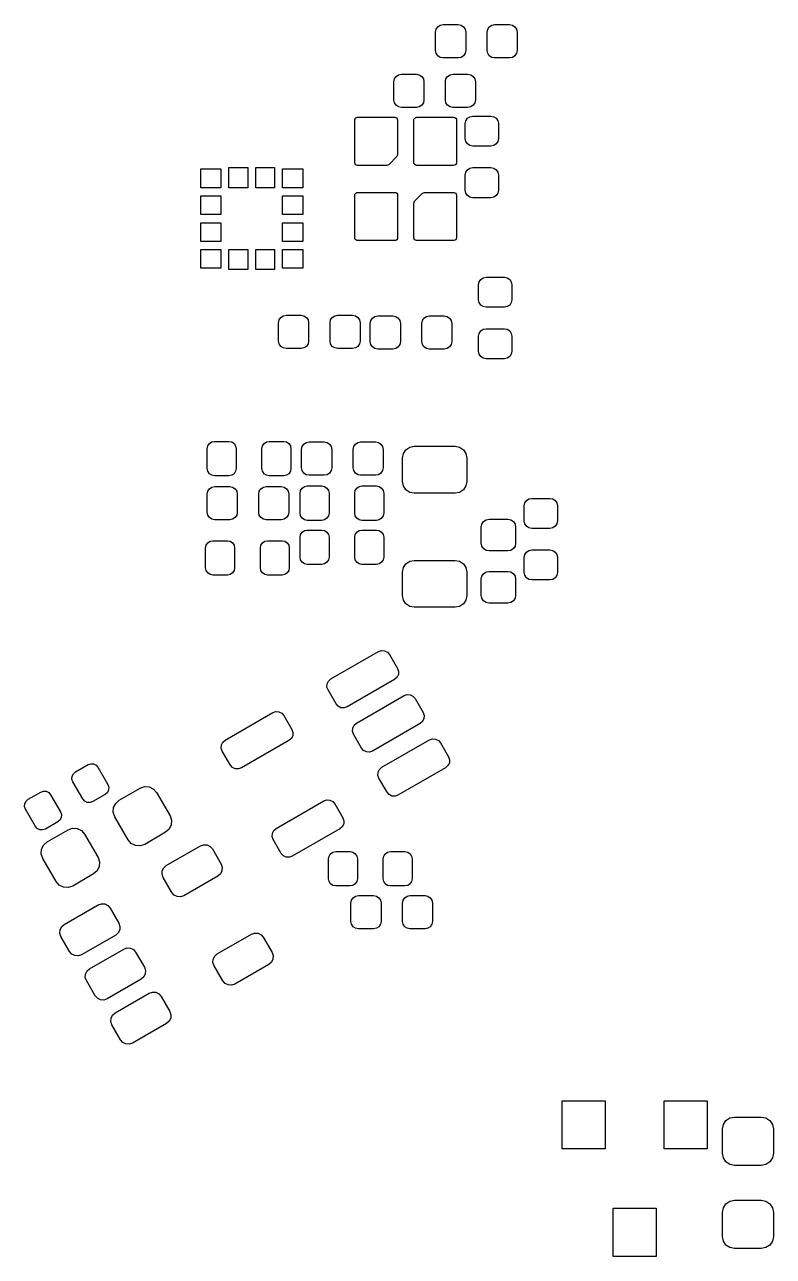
# Model space of a CAD drawing. Extents: x 135.7 to 180.6, y -108.1 to -71.5.
# Drawn here: x 135.7 to 149.66, y -108.08 to -85.14 of the extents above; entities that cross this region are included whole.
import ezdxf

# ---------------------------------------------------------------- set-up
doc = ezdxf.new("R2010")
doc.units = 0
doc.layers.add('BLACK', color=7, linetype='CONTINUOUS')

msp = doc.modelspace()

# ---------------------------------------------------------------- linework, layer by layer
at = {"layer": 'BLACK', "linetype": 'CONTINUOUS'}
for p, q in [((143.358, -85.276), (143.368657, -85.222424)), ((143.358, -85.616), (143.358, -85.276)), ((143.368657, -85.222424), (143.399005, -85.177005)), ((143.399005, -85.177005), (143.444424, -85.146657)), ((143.444424, -85.146657), (143.498, -85.136)), ((143.498, -85.136), (143.778, -85.136)), ((143.778, -85.136), (143.831576, -85.146657)), ((143.831576, -85.146657), (143.876995, -85.177005)), ((143.876995, -85.177005), (143.907343, -85.222424)), ((143.907343, -85.222424), (143.918, -85.276)), ((143.918, -85.276), (143.918, -85.616)), ((144.318, -85.276), (144.328657, -85.222424)), ((144.318, -85.616), (144.318, -85.276)), ((144.328657, -85.222424), (144.359005, -85.177005)), ((144.359005, -85.177005), (144.404424, -85.146657)), ((144.404424, -85.146657), (144.458, -85.136)), ((144.458, -85.136), (144.738, -85.136)), ((144.738, -85.136), (144.791576, -85.146657)), ((144.791576, -85.146657), (144.836995, -85.177005)), ((144.836995, -85.177005), (144.867343, -85.222424)), ((144.867343, -85.222424), (144.878, -85.276)), ((144.878, -85.276), (144.878, -85.616)), ((143.368657, -85.669576), (143.358, -85.616)), ((143.399005, -85.714995), (143.368657, -85.669576)), ((143.444424, -85.745343), (143.399005, -85.714995)), ((143.498, -85.756), (143.444424, -85.745343)), ((143.778, -85.756), (143.498, -85.756)), ((143.831576, -85.745343), (143.778, -85.756)), ((143.876995, -85.714995), (143.831576, -85.745343)), ((143.907343, -85.669576), (143.876995, -85.714995)), ((143.918, -85.616), (143.907343, -85.669576)), ((144.328657, -85.669576), (144.318, -85.616)), ((144.359005, -85.714995), (144.328657, -85.669576)), ((144.404424, -85.745343), (144.359005, -85.714995)), ((144.458, -85.756), (144.404424, -85.745343)), ((144.738, -85.756), (144.458, -85.756)), ((144.791576, -85.745343), (144.738, -85.756)), ((144.836995, -85.714995), (144.791576, -85.745343)), ((144.867343, -85.669576), (144.836995, -85.714995)), ((144.878, -85.616), (144.867343, -85.669576)), ((142.58, -86.2), (142.590657, -86.146424)), ((142.58, -86.54), (142.58, -86.2)), ((142.590657, -86.146424), (142.621005, -86.101005)), ((142.621005, -86.101005), (142.666424, -86.070657)), ((142.666424, -86.070657), (142.72, -86.06)), ((142.72, -86.06), (143, -86.06)), ((143, -86.06), (143.053576, -86.070657)), ((143.053576, -86.070657), (143.098995, -86.101005)), ((143.098995, -86.101005), (143.129343, -86.146424)), ((143.129343, -86.146424), (143.14, -86.2)), ((143.14, -86.2), (143.14, -86.54)), ((143.54, -86.2), (143.550657, -86.146424)), ((143.54, -86.54), (143.54, -86.2)), ((143.550657, -86.146424), (143.581005, -86.101005)), ((143.581005, -86.101005), (143.626424, -86.070657)), ((143.626424, -86.070657), (143.68, -86.06)), ((143.68, -86.06), (143.96, -86.06)), ((143.96, -86.06), (144.013576, -86.070657)), ((144.013576, -86.070657), (144.058995, -86.101005)), ((144.058995, -86.101005), (144.089343, -86.146424)), ((144.089343, -86.146424), (144.1, -86.2)), ((144.1, -86.2), (144.1, -86.54)), ((142.590657, -86.593576), (142.58, -86.54)), ((142.621005, -86.638995), (142.590657, -86.593576)), ((142.666424, -86.669343), (142.621005, -86.638995)), ((142.72, -86.68), (142.666424, -86.669343)), ((143, -86.68), (142.72, -86.68)), ((143.053576, -86.669343), (143, -86.68)), ((143.098995, -86.638995), (143.053576, -86.669343)), ((143.129343, -86.593576), (143.098995, -86.638995)), ((143.14, -86.54), (143.129343, -86.593576)), ((143.550657, -86.593576), (143.54, -86.54)), ((143.581005, -86.638995), (143.550657, -86.593576)), ((143.626424, -86.669343), (143.581005, -86.638995)), ((143.68, -86.68), (143.626424, -86.669343)), ((143.96, -86.68), (143.68, -86.68)), ((144.013576, -86.669343), (143.96, -86.68)), ((144.058995, -86.638995), (144.013576, -86.669343)), ((144.089343, -86.593576), (144.058995, -86.638995)), ((144.1, -86.54), (144.089343, -86.593576)), ((141.85, -86.91), (141.864645, -86.874645)), ((141.85, -87.71), (141.85, -86.91)), ((141.864645, -86.874645), (141.9, -86.86)), ((141.9, -86.86), (142.6, -86.86)), ((142.6, -86.86), (142.635355, -86.874645)), ((142.635355, -86.874645), (142.65, -86.91)), ((142.65, -86.91), (142.65, -87.56)), ((142.95, -86.92), (142.954567, -86.897039)), ((142.95, -87.7), (142.95, -86.92)), ((142.954567, -86.897039), (142.967574, -86.877574)), ((142.967574, -86.877574), (142.987039, -86.864567)), ((142.987039, -86.864567), (143.01, -86.86)), ((143.01, -86.86), (143.69, -86.86)), ((143.69, -86.86), (143.712961, -86.864567)), ((143.712961, -86.864567), (143.732426, -86.877574)), ((143.732426, -86.877574), (143.745433, -86.897039)), ((143.745433, -86.897039), (143.75, -86.92)), ((143.75, -86.92), (143.75, -87.7)), ((143.91, -86.98), (143.920657, -86.926424)), ((143.920657, -86.926424), (143.951005, -86.881005)), ((143.951005, -86.881005), (143.996424, -86.850657)), ((143.996424, -86.850657), (144.05, -86.84)), ((144.05, -86.84), (144.39, -86.84)), ((144.39, -86.84), (144.443576, -86.850657)), ((144.443576, -86.850657), (144.488995, -86.881005)), ((144.488995, -86.881005), (144.519343, -86.926424)), ((144.519343, -86.926424), (144.53, -86.98)), ((143.91, -87.26), (143.91, -86.98)), ((144.53, -86.98), (144.53, -87.26)), ((143.920657, -87.313576), (143.91, -87.26)), ((143.951005, -87.358995), (143.920657, -87.313576)), ((143.996424, -87.389343), (143.951005, -87.358995)), ((144.05, -87.4), (143.996424, -87.389343)), ((144.39, -87.4), (144.05, -87.4)), ((144.443576, -87.389343), (144.39, -87.4)), ((144.488995, -87.358995), (144.443576, -87.389343)), ((144.519343, -87.313576), (144.488995, -87.358995)), ((144.53, -87.26), (144.519343, -87.313576)), ((142.635355, -87.595355), (142.485355, -87.745355)), ((142.65, -87.56), (142.635355, -87.595355)), ((138.98, -88.175), (138.98, -87.825)), ((138.98, -87.825), (139.355, -87.825)), ((139.355, -87.825), (139.355, -88.175)), ((139.505, -88.175), (139.505, -87.8)), ((139.505, -87.8), (139.855, -87.8)), ((139.855, -87.8), (139.855, -88.175)), ((140.005, -88.175), (140.005, -87.8)), ((140.005, -87.8), (140.355, -87.8)), ((140.355, -87.8), (140.355, -88.175)), ((140.505, -88.175), (140.505, -87.825)), ((140.505, -87.825), (140.88, -87.825)), ((140.88, -87.825), (140.88, -88.175)), ((141.864645, -87.745355), (141.85, -87.71)), ((141.9, -87.76), (141.864645, -87.745355)), ((142.45, -87.76), (141.9, -87.76)), ((142.485355, -87.745355), (142.45, -87.76)), ((142.954567, -87.722961), (142.95, -87.7)), ((142.967574, -87.742426), (142.954567, -87.722961)), ((142.987039, -87.755433), (142.967574, -87.742426)), ((143.01, -87.76), (142.987039, -87.755433)), ((143.69, -87.76), (143.01, -87.76)), ((143.712961, -87.755433), (143.69, -87.76)), ((143.732426, -87.742426), (143.712961, -87.755433)), ((143.745433, -87.722961), (143.732426, -87.742426)), ((143.75, -87.7), (143.745433, -87.722961)), ((143.920657, -87.886424), (143.951005, -87.841005)), ((143.951005, -87.841005), (143.996424, -87.810657)), ((143.996424, -87.810657), (144.05, -87.8)), ((144.05, -87.8), (144.39, -87.8)), ((144.39, -87.8), (144.443576, -87.810657)), ((144.443576, -87.810657), (144.488995, -87.841005)), ((144.488995, -87.841005), (144.519343, -87.886424)), ((143.91, -87.94), (143.920657, -87.886424)), ((143.91, -88.22), (143.91, -87.94)), ((144.519343, -87.886424), (144.53, -87.94)), ((144.53, -87.94), (144.53, -88.22)), ((139.355, -88.175), (138.98, -88.175)), ((138.98, -88.675), (138.98, -88.325)), ((138.98, -88.325), (139.355, -88.325)), ((139.355, -88.325), (139.355, -88.675)), ((139.855, -88.175), (139.505, -88.175)), ((140.355, -88.175), (140.005, -88.175)), ((140.88, -88.175), (140.505, -88.175)), ((140.505, -88.675), (140.505, -88.325)), ((140.505, -88.325), (140.88, -88.325)), ((140.88, -88.325), (140.88, -88.675)), ((141.85, -88.32), (141.854567, -88.297039)), ((141.85, -89.1), (141.85, -88.32)), ((141.854567, -88.297039), (141.867574, -88.277574)), ((141.867574, -88.277574), (141.887039, -88.264567)), ((141.887039, -88.264567), (141.91, -88.26)), ((141.91, -88.26), (142.59, -88.26)), ((142.59, -88.26), (142.612961, -88.264567)), ((142.612961, -88.264567), (142.632426, -88.277574)), ((142.632426, -88.277574), (142.645433, -88.297039)), ((142.645433, -88.297039), (142.65, -88.32)), ((142.65, -88.32), (142.65, -89.1)), ((142.964645, -88.424645), (143.114645, -88.274645)), ((143.114645, -88.274645), (143.15, -88.26)), ((143.15, -88.26), (143.7, -88.26)), ((143.7, -88.26), (143.735355, -88.274645)), ((143.735355, -88.274645), (143.75, -88.31)), ((143.75, -88.31), (143.75, -89.11)), ((143.920657, -88.273576), (143.91, -88.22)), ((143.951005, -88.318995), (143.920657, -88.273576)), ((143.996424, -88.349343), (143.951005, -88.318995)), ((144.488995, -88.318995), (144.443576, -88.349343)), ((144.519343, -88.273576), (144.488995, -88.318995)), ((144.53, -88.22), (144.519343, -88.273576)), ((142.95, -88.46), (142.964645, -88.424645)), ((142.95, -89.11), (142.95, -88.46)), ((144.05, -88.36), (143.996424, -88.349343)), ((144.39, -88.36), (144.05, -88.36)), ((144.443576, -88.349343), (144.39, -88.36)), ((139.355, -88.675), (138.98, -88.675)), ((140.88, -88.675), (140.505, -88.675)), ((138.98, -89.175), (138.98, -88.825)), ((138.98, -88.825), (139.355, -88.825)), ((139.355, -88.825), (139.355, -89.175)), ((140.505, -89.175), (140.505, -88.825)), ((140.505, -88.825), (140.88, -88.825)), ((140.88, -88.825), (140.88, -89.175)), ((139.355, -89.175), (138.98, -89.175)), ((140.88, -89.175), (140.505, -89.175)), ((141.854567, -89.122961), (141.85, -89.1)), ((141.867574, -89.142426), (141.854567, -89.122961)), ((141.887039, -89.155433), (141.867574, -89.142426)), ((141.91, -89.16), (141.887039, -89.155433)), ((142.59, -89.16), (141.91, -89.16)), ((142.612961, -89.155433), (142.59, -89.16)), ((142.632426, -89.142426), (142.612961, -89.155433)), ((142.645433, -89.122961), (142.632426, -89.142426)), ((142.65, -89.1), (142.645433, -89.122961)), ((142.964645, -89.145355), (142.95, -89.11)), ((143, -89.16), (142.964645, -89.145355)), ((143.7, -89.16), (143, -89.16)), ((143.735355, -89.145355), (143.7, -89.16)), ((143.75, -89.11), (143.735355, -89.145355)), ((138.98, -89.675), (138.98, -89.325)), ((138.98, -89.325), (139.355, -89.325)), ((139.355, -89.325), (139.355, -89.675)), ((139.505, -89.7), (139.505, -89.325)), ((139.505, -89.325), (139.855, -89.325)), ((139.855, -89.325), (139.855, -89.7)), ((140.005, -89.7), (140.005, -89.325)), ((140.005, -89.325), (140.355, -89.325)), ((140.355, -89.325), (140.355, -89.7)), ((140.505, -89.675), (140.505, -89.325)), ((140.505, -89.325), (140.88, -89.325)), ((140.88, -89.325), (140.88, -89.675)), ((139.355, -89.675), (138.98, -89.675)), ((139.855, -89.7), (139.505, -89.7)), ((140.355, -89.7), (140.005, -89.7)), ((140.88, -89.675), (140.505, -89.675)), ((144.16, -89.98), (144.170657, -89.926424)), ((144.170657, -89.926424), (144.201005, -89.881005)), ((144.201005, -89.881005), (144.246424, -89.850657)), ((144.246424, -89.850657), (144.3, -89.84)), ((144.3, -89.84), (144.64, -89.84)), ((144.64, -89.84), (144.693576, -89.850657)), ((144.693576, -89.850657), (144.738995, -89.881005)), ((144.738995, -89.881005), (144.769343, -89.926424)), ((144.769343, -89.926424), (144.78, -89.98)), ((144.16, -90.26), (144.16, -89.98)), ((144.78, -89.98), (144.78, -90.26)), ((144.170657, -90.313576), (144.16, -90.26)), ((144.201005, -90.358995), (144.170657, -90.313576)), ((144.246424, -90.389343), (144.201005, -90.358995)), ((144.3, -90.4), (144.246424, -90.389343)), ((144.693576, -90.389343), (144.64, -90.4)), ((144.738995, -90.358995), (144.693576, -90.389343)), ((144.769343, -90.313576), (144.738995, -90.358995)), ((144.78, -90.26), (144.769343, -90.313576)), ((140.440657, -90.636424), (140.471005, -90.591005)), ((140.471005, -90.591005), (140.516424, -90.560657)), ((140.516424, -90.560657), (140.57, -90.55)), ((140.57, -90.55), (140.85, -90.55)), ((140.85, -90.55), (140.903576, -90.560657)), ((140.903576, -90.560657), (140.948995, -90.591005)), ((140.948995, -90.591005), (140.979343, -90.636424)), ((141.400657, -90.636424), (141.431005, -90.591005)), ((141.431005, -90.591005), (141.476424, -90.560657)), ((141.476424, -90.560657), (141.53, -90.55)), ((141.53, -90.55), (141.81, -90.55)), ((141.81, -90.55), (141.863576, -90.560657)), ((141.863576, -90.560657), (141.908995, -90.591005)), ((141.908995, -90.591005), (141.939343, -90.636424)), ((142.150657, -90.646424), (142.181005, -90.601005)), ((142.181005, -90.601005), (142.226424, -90.570657)), ((142.226424, -90.570657), (142.28, -90.56)), ((142.28, -90.56), (142.56, -90.56)), ((142.56, -90.56), (142.613576, -90.570657)), ((142.613576, -90.570657), (142.658995, -90.601005)), ((142.658995, -90.601005), (142.689343, -90.646424)), ((143.110657, -90.646424), (143.141005, -90.601005)), ((143.141005, -90.601005), (143.186424, -90.570657)), ((143.186424, -90.570657), (143.24, -90.56)), ((143.24, -90.56), (143.52, -90.56)), ((143.52, -90.56), (143.573576, -90.570657)), ((143.573576, -90.570657), (143.618995, -90.601005)), ((143.618995, -90.601005), (143.649343, -90.646424)), ((144.64, -90.4), (144.3, -90.4)), ((140.43, -90.69), (140.440657, -90.636424)), ((140.43, -91.03), (140.43, -90.69)), ((140.979343, -90.636424), (140.99, -90.69)), ((140.99, -90.69), (140.99, -91.03)), ((141.39, -90.69), (141.400657, -90.636424)), ((141.39, -91.03), (141.39, -90.69)), ((141.939343, -90.636424), (141.95, -90.69)), ((141.95, -90.69), (141.95, -91.03)), ((142.14, -90.7), (142.150657, -90.646424)), ((142.14, -91.04), (142.14, -90.7)), ((142.689343, -90.646424), (142.7, -90.7)), ((142.7, -90.7), (142.7, -91.04)), ((143.1, -90.7), (143.110657, -90.646424)), ((143.1, -91.04), (143.1, -90.7)), ((143.649343, -90.646424), (143.66, -90.7)), ((143.66, -90.7), (143.66, -91.04)), ((144.170657, -90.886424), (144.201005, -90.841005)), ((144.201005, -90.841005), (144.246424, -90.810657)), ((144.246424, -90.810657), (144.3, -90.8)), ((144.3, -90.8), (144.64, -90.8)), ((144.64, -90.8), (144.693576, -90.810657)), ((144.693576, -90.810657), (144.738995, -90.841005)), ((144.738995, -90.841005), (144.769343, -90.886424)), ((140.440657, -91.083576), (140.43, -91.03)), ((140.471005, -91.128995), (140.440657, -91.083576)), ((140.979343, -91.083576), (140.948995, -91.128995)), ((140.99, -91.03), (140.979343, -91.083576)), ((141.400657, -91.083576), (141.39, -91.03)), ((141.431005, -91.128995), (141.400657, -91.083576)), ((141.939343, -91.083576), (141.908995, -91.128995)), ((141.95, -91.03), (141.939343, -91.083576)), ((142.150657, -91.093576), (142.14, -91.04)), ((142.7, -91.04), (142.689343, -91.093576)), ((143.110657, -91.093576), (143.1, -91.04)), ((143.66, -91.04), (143.649343, -91.093576)), ((144.16, -90.94), (144.170657, -90.886424)), ((144.16, -91.22), (144.16, -90.94)), ((144.769343, -90.886424), (144.78, -90.94)), ((144.78, -90.94), (144.78, -91.22)), ((140.516424, -91.159343), (140.471005, -91.128995)), ((140.57, -91.17), (140.516424, -91.159343)), ((140.85, -91.17), (140.57, -91.17)), ((140.903576, -91.159343), (140.85, -91.17)), ((140.948995, -91.128995), (140.903576, -91.159343)), ((141.476424, -91.159343), (141.431005, -91.128995)), ((141.53, -91.17), (141.476424, -91.159343)), ((141.81, -91.17), (141.53, -91.17)), ((141.863576, -91.159343), (141.81, -91.17)), ((141.908995, -91.128995), (141.863576, -91.159343)), ((142.181005, -91.138995), (142.150657, -91.093576)), ((142.226424, -91.169343), (142.181005, -91.138995)), ((142.28, -91.18), (142.226424, -91.169343)), ((142.56, -91.18), (142.28, -91.18)), ((142.613576, -91.169343), (142.56, -91.18)), ((142.658995, -91.138995), (142.613576, -91.169343)), ((142.689343, -91.093576), (142.658995, -91.138995)), ((143.141005, -91.138995), (143.110657, -91.093576)), ((143.186424, -91.169343), (143.141005, -91.138995)), ((143.24, -91.18), (143.186424, -91.169343)), ((143.52, -91.18), (143.24, -91.18)), ((143.573576, -91.169343), (143.52, -91.18)), ((143.618995, -91.138995), (143.573576, -91.169343)), ((143.649343, -91.093576), (143.618995, -91.138995)), ((144.170657, -91.273576), (144.16, -91.22)), ((144.201005, -91.318995), (144.170657, -91.273576)), ((144.769343, -91.273576), (144.738995, -91.318995)), ((144.78, -91.22), (144.769343, -91.273576)), ((144.246424, -91.349343), (144.201005, -91.318995)), ((144.3, -91.36), (144.246424, -91.349343)), ((144.64, -91.36), (144.3, -91.36)), ((144.693576, -91.349343), (144.64, -91.36)), ((144.738995, -91.318995), (144.693576, -91.349343)), ((139.139541, -92.939541), (139.183338, -92.910276)), ((139.183338, -92.910276), (139.235, -92.9)), ((139.235, -92.9), (139.505, -92.9)), ((139.505, -92.9), (139.556662, -92.910276)), ((139.556662, -92.910276), (139.600459, -92.939541)), ((140.159541, -92.939541), (140.203338, -92.910276)), ((140.203338, -92.910276), (140.255, -92.9)), ((140.255, -92.9), (140.525, -92.9)), ((140.525, -92.9), (140.576662, -92.910276)), ((140.576662, -92.910276), (140.620459, -92.939541)), ((140.901005, -92.951005), (140.946424, -92.920657)), ((140.946424, -92.920657), (141, -92.91)), ((141, -92.91), (141.28, -92.91)), ((141.28, -92.91), (141.333576, -92.920657)), ((141.333576, -92.920657), (141.378995, -92.951005)), ((141.861005, -92.951005), (141.906424, -92.920657)), ((141.906424, -92.920657), (141.96, -92.91)), ((141.96, -92.91), (142.24, -92.91)), ((142.24, -92.91), (142.293576, -92.920657)), ((142.293576, -92.920657), (142.338995, -92.951005)), ((139.1, -93.035), (139.110276, -92.983338)), ((139.1, -93.405), (139.1, -93.035)), ((139.110276, -92.983338), (139.139541, -92.939541)), ((139.600459, -92.939541), (139.629724, -92.983338)), ((139.629724, -92.983338), (139.64, -93.035)), ((139.64, -93.035), (139.64, -93.405)), ((140.12, -93.035), (140.130276, -92.983338)), ((140.12, -93.405), (140.12, -93.035)), ((140.130276, -92.983338), (140.159541, -92.939541)), ((140.620459, -92.939541), (140.649724, -92.983338)), ((140.649724, -92.983338), (140.66, -93.035)), ((140.66, -93.035), (140.66, -93.405)), ((140.86, -93.05), (140.870657, -92.996424)), ((140.86, -93.39), (140.86, -93.05)), ((140.870657, -92.996424), (140.901005, -92.951005)), ((141.378995, -92.951005), (141.409343, -92.996424)), ((141.409343, -92.996424), (141.42, -93.05)), ((141.42, -93.05), (141.42, -93.39)), ((141.82, -93.05), (141.830657, -92.996424)), ((141.82, -93.39), (141.82, -93.05)), ((141.830657, -92.996424), (141.861005, -92.951005)), ((142.338995, -92.951005), (142.369343, -92.996424)), ((142.369343, -92.996424), (142.38, -93.05)), ((142.38, -93.05), (142.38, -93.39)), ((142.74, -93.20875), (142.756651, -93.125038)), ((142.756651, -93.125038), (142.80407, -93.05407)), ((142.80407, -93.05407), (142.875038, -93.006651)), ((142.875038, -93.006651), (142.95875, -92.99)), ((142.95875, -92.99), (143.72125, -92.99)), ((143.72125, -92.99), (143.804962, -93.006651)), ((143.804962, -93.006651), (143.87593, -93.05407)), ((143.87593, -93.05407), (143.923349, -93.125038)), ((143.923349, -93.125038), (143.94, -93.20875)), ((142.74, -93.64625), (142.74, -93.20875)), ((143.94, -93.20875), (143.94, -93.64625)), ((139.110276, -93.456662), (139.1, -93.405)), ((139.139541, -93.500459), (139.110276, -93.456662)), ((139.183338, -93.529724), (139.139541, -93.500459)), ((139.235, -93.54), (139.183338, -93.529724)), ((139.505, -93.54), (139.235, -93.54)), ((139.556662, -93.529724), (139.505, -93.54)), ((139.600459, -93.500459), (139.556662, -93.529724)), ((139.629724, -93.456662), (139.600459, -93.500459)), ((139.64, -93.405), (139.629724, -93.456662)), ((140.130276, -93.456662), (140.12, -93.405)), ((140.159541, -93.500459), (140.130276, -93.456662)), ((140.203338, -93.529724), (140.159541, -93.500459)), ((140.255, -93.54), (140.203338, -93.529724)), ((140.525, -93.54), (140.255, -93.54)), ((140.576662, -93.529724), (140.525, -93.54)), ((140.620459, -93.500459), (140.576662, -93.529724)), ((140.649724, -93.456662), (140.620459, -93.500459)), ((140.66, -93.405), (140.649724, -93.456662)), ((140.870657, -93.443576), (140.86, -93.39)), ((140.901005, -93.488995), (140.870657, -93.443576)), ((140.946424, -93.519343), (140.901005, -93.488995)), ((141, -93.53), (140.946424, -93.519343)), ((141.28, -93.53), (141, -93.53)), ((141.333576, -93.519343), (141.28, -93.53)), ((141.378995, -93.488995), (141.333576, -93.519343)), ((141.409343, -93.443576), (141.378995, -93.488995)), ((141.42, -93.39), (141.409343, -93.443576)), ((141.830657, -93.443576), (141.82, -93.39)), ((141.861005, -93.488995), (141.830657, -93.443576)), ((141.906424, -93.519343), (141.861005, -93.488995)), ((141.96, -93.53), (141.906424, -93.519343)), ((142.24, -93.53), (141.96, -93.53)), ((142.293576, -93.519343), (142.24, -93.53)), ((142.338995, -93.488995), (142.293576, -93.519343)), ((142.369343, -93.443576), (142.338995, -93.488995)), ((142.38, -93.39), (142.369343, -93.443576)), ((139.1, -93.88), (139.110657, -93.826424)), ((139.110657, -93.826424), (139.141005, -93.781005)), ((139.141005, -93.781005), (139.186424, -93.750657)), ((139.186424, -93.750657), (139.24, -93.74)), ((139.24, -93.74), (139.52, -93.74)), ((139.52, -93.74), (139.573576, -93.750657)), ((139.573576, -93.750657), (139.618995, -93.781005)), ((139.618995, -93.781005), (139.649343, -93.826424)), ((139.649343, -93.826424), (139.66, -93.88)), ((140.06, -93.88), (140.070657, -93.826424)), ((140.070657, -93.826424), (140.101005, -93.781005)), ((140.101005, -93.781005), (140.146424, -93.750657)), ((140.146424, -93.750657), (140.2, -93.74)), ((140.2, -93.74), (140.48, -93.74)), ((140.48, -93.74), (140.533576, -93.750657)), ((140.533576, -93.750657), (140.578995, -93.781005)), ((140.578995, -93.781005), (140.609343, -93.826424)), ((140.609343, -93.826424), (140.62, -93.88)), ((140.829999, -93.865003), (140.840275, -93.813341)), ((140.840275, -93.813341), (140.86954, -93.769544)), ((140.86954, -93.769544), (140.913337, -93.740279)), ((140.913337, -93.740279), (140.964999, -93.730003)), ((140.964999, -93.730003), (141.234999, -93.730003)), ((141.234999, -93.730003), (141.286661, -93.740279)), ((141.286661, -93.740279), (141.330458, -93.769544)), ((141.330458, -93.769544), (141.359723, -93.813341)), ((141.359723, -93.813341), (141.369999, -93.865003)), ((141.849999, -93.865003), (141.860275, -93.813341)), ((141.860275, -93.813341), (141.88954, -93.769544)), ((141.88954, -93.769544), (141.933337, -93.740279)), ((141.933337, -93.740279), (141.984999, -93.730003)), ((141.984999, -93.730003), (142.254999, -93.730003)), ((142.254999, -93.730003), (142.306661, -93.740279)), ((142.306661, -93.740279), (142.350458, -93.769544)), ((142.350458, -93.769544), (142.379723, -93.813341)), ((142.379723, -93.813341), (142.389999, -93.865003)), ((142.756651, -93.729962), (142.74, -93.64625)), ((142.80407, -93.80093), (142.756651, -93.729962)), ((142.875038, -93.848349), (142.80407, -93.80093)), ((143.87593, -93.80093), (143.804962, -93.848349)), ((143.923349, -93.729962), (143.87593, -93.80093)), ((143.94, -93.64625), (143.923349, -93.729962)), ((139.1, -94.22), (139.1, -93.88)), ((139.66, -93.88), (139.66, -94.22)), ((140.06, -94.22), (140.06, -93.88)), ((140.62, -93.88), (140.62, -94.22)), ((140.829999, -94.235003), (140.829999, -93.865003)), ((141.369999, -93.865003), (141.369999, -94.235003)), ((141.849999, -94.235003), (141.849999, -93.865003)), ((142.389999, -93.865003), (142.389999, -94.235003)), ((142.95875, -93.865), (142.875038, -93.848349)), ((143.72125, -93.865), (142.95875, -93.865)), ((143.804962, -93.848349), (143.72125, -93.865)), ((145.01, -94.1), (145.020657, -94.046424)), ((145.020657, -94.046424), (145.051005, -94.001005)), ((145.051005, -94.001005), (145.096424, -93.970657)), ((145.096424, -93.970657), (145.15, -93.96)), ((145.15, -93.96), (145.49, -93.96)), ((145.49, -93.96), (145.543576, -93.970657)), ((145.543576, -93.970657), (145.588995, -94.001005)), ((145.588995, -94.001005), (145.619343, -94.046424)), ((145.619343, -94.046424), (145.63, -94.1)), ((139.110657, -94.273576), (139.1, -94.22)), ((139.141005, -94.318995), (139.110657, -94.273576)), ((139.649343, -94.273576), (139.618995, -94.318995)), ((139.66, -94.22), (139.649343, -94.273576)), ((140.070657, -94.273576), (140.06, -94.22)), ((140.101005, -94.318995), (140.070657, -94.273576)), ((140.609343, -94.273576), (140.578995, -94.318995)), ((140.62, -94.22), (140.609343, -94.273576)), ((140.840275, -94.286665), (140.829999, -94.235003)), ((140.86954, -94.330462), (140.840275, -94.286665)), ((141.359723, -94.286665), (141.330458, -94.330462)), ((141.369999, -94.235003), (141.359723, -94.286665)), ((141.860275, -94.286665), (141.849999, -94.235003)), ((141.88954, -94.330462), (141.860275, -94.286665)), ((142.379723, -94.286665), (142.350458, -94.330462)), ((142.389999, -94.235003), (142.379723, -94.286665)), ((145.01, -94.38), (145.01, -94.1)), ((145.63, -94.1), (145.63, -94.38)), ((139.186424, -94.349343), (139.141005, -94.318995)), ((139.24, -94.36), (139.186424, -94.349343)), ((139.52, -94.36), (139.24, -94.36)), ((139.573576, -94.349343), (139.52, -94.36)), ((139.618995, -94.318995), (139.573576, -94.349343)), ((140.146424, -94.349343), (140.101005, -94.318995)), ((140.2, -94.36), (140.146424, -94.349343)), ((140.48, -94.36), (140.2, -94.36)), ((140.533576, -94.349343), (140.48, -94.36)), ((140.578995, -94.318995), (140.533576, -94.349343)), ((140.913337, -94.359727), (140.86954, -94.330462)), ((140.964999, -94.370003), (140.913337, -94.359727)), ((141.234999, -94.370003), (140.964999, -94.370003)), ((141.286661, -94.359727), (141.234999, -94.370003)), ((141.330458, -94.330462), (141.286661, -94.359727)), ((141.933337, -94.359727), (141.88954, -94.330462)), ((141.984999, -94.370003), (141.933337, -94.359727)), ((142.254999, -94.370003), (141.984999, -94.370003)), ((142.306661, -94.359727), (142.254999, -94.370003)), ((142.350458, -94.330462), (142.306661, -94.359727)), ((144.21, -94.4975), (144.221228, -94.441054)), ((144.21, -94.7925), (144.21, -94.4975)), ((144.221228, -94.441054), (144.253202, -94.393202)), ((144.253202, -94.393202), (144.301054, -94.361228)), ((144.301054, -94.361228), (144.3575, -94.35)), ((144.3575, -94.35), (144.7025, -94.35)), ((144.7025, -94.35), (144.758946, -94.361228)), ((144.758946, -94.361228), (144.806798, -94.393202)), ((144.806798, -94.393202), (144.838772, -94.441054)), ((144.838772, -94.441054), (144.85, -94.4975)), ((144.85, -94.4975), (144.85, -94.7925)), ((145.020657, -94.433576), (145.01, -94.38)), ((145.051005, -94.478995), (145.020657, -94.433576)), ((145.096424, -94.509343), (145.051005, -94.478995)), ((145.15, -94.52), (145.096424, -94.509343)), ((145.49, -94.52), (145.15, -94.52)), ((145.543576, -94.509343), (145.49, -94.52)), ((145.588995, -94.478995), (145.543576, -94.509343)), ((145.619343, -94.433576), (145.588995, -94.478995)), ((145.63, -94.38), (145.619343, -94.433576)), ((139.153338, -94.760276), (139.205, -94.75)), ((139.205, -94.75), (139.475, -94.75)), ((139.475, -94.75), (139.526662, -94.760276)), ((140.173338, -94.760276), (140.225, -94.75)), ((140.225, -94.75), (140.495, -94.75)), ((140.495, -94.75), (140.546662, -94.760276)), ((140.83, -94.685), (140.840276, -94.633338)), ((140.83, -95.055), (140.83, -94.685)), ((140.840276, -94.633338), (140.869541, -94.589541)), ((140.869541, -94.589541), (140.913338, -94.560276)), ((140.913338, -94.560276), (140.965, -94.55)), ((140.965, -94.55), (141.235, -94.55)), ((141.235, -94.55), (141.286662, -94.560276)), ((141.286662, -94.560276), (141.330459, -94.589541)), ((141.330459, -94.589541), (141.359724, -94.633338)), ((141.359724, -94.633338), (141.37, -94.685)), ((141.37, -94.685), (141.37, -95.055)), ((141.85, -94.685), (141.860276, -94.633338)), ((141.85, -95.055), (141.85, -94.685)), ((141.860276, -94.633338), (141.889541, -94.589541)), ((141.889541, -94.589541), (141.933338, -94.560276)), ((141.933338, -94.560276), (141.985, -94.55)), ((141.985, -94.55), (142.255, -94.55)), ((142.255, -94.55), (142.306662, -94.560276)), ((142.306662, -94.560276), (142.350459, -94.589541)), ((142.350459, -94.589541), (142.379724, -94.633338)), ((142.379724, -94.633338), (142.39, -94.685)), ((142.39, -94.685), (142.39, -95.055)), ((139.07, -94.885), (139.080276, -94.833338)), ((139.07, -95.255), (139.07, -94.885)), ((139.080276, -94.833338), (139.109541, -94.789541)), ((139.109541, -94.789541), (139.153338, -94.760276)), ((139.526662, -94.760276), (139.570459, -94.789541)), ((139.570459, -94.789541), (139.599724, -94.833338)), ((139.599724, -94.833338), (139.61, -94.885)), ((139.61, -94.885), (139.61, -95.255)), ((140.09, -94.885), (140.100276, -94.833338)), ((140.09, -95.255), (140.09, -94.885)), ((140.100276, -94.833338), (140.129541, -94.789541)), ((140.129541, -94.789541), (140.173338, -94.760276)), ((140.546662, -94.760276), (140.590459, -94.789541)), ((140.590459, -94.789541), (140.619724, -94.833338)), ((140.619724, -94.833338), (140.63, -94.885)), ((140.63, -94.885), (140.63, -95.255)), ((144.221228, -94.848946), (144.21, -94.7925)), ((144.253202, -94.896798), (144.221228, -94.848946)), ((144.301054, -94.928772), (144.253202, -94.896798)), ((144.3575, -94.94), (144.301054, -94.928772)), ((144.7025, -94.94), (144.3575, -94.94)), ((144.758946, -94.928772), (144.7025, -94.94)), ((144.806798, -94.896798), (144.758946, -94.928772)), ((144.838772, -94.848946), (144.806798, -94.896798)), ((144.85, -94.7925), (144.838772, -94.848946)), ((145.020657, -95.006424), (145.051005, -94.961005)), ((145.051005, -94.961005), (145.096424, -94.930657)), ((145.096424, -94.930657), (145.15, -94.92)), ((145.15, -94.92), (145.49, -94.92)), ((145.49, -94.92), (145.543576, -94.930657)), ((145.543576, -94.930657), (145.588995, -94.961005)), ((145.588995, -94.961005), (145.619343, -95.006424)), ((140.840276, -95.106662), (140.83, -95.055)), ((140.869541, -95.150459), (140.840276, -95.106662)), ((140.913338, -95.179724), (140.869541, -95.150459)), ((140.965, -95.19), (140.913338, -95.179724)), ((141.235, -95.19), (140.965, -95.19)), ((141.286662, -95.179724), (141.235, -95.19)), ((141.330459, -95.150459), (141.286662, -95.179724)), ((141.359724, -95.106662), (141.330459, -95.150459)), ((141.37, -95.055), (141.359724, -95.106662)), ((141.860276, -95.106662), (141.85, -95.055)), ((141.889541, -95.150459), (141.860276, -95.106662)), ((141.933338, -95.179724), (141.889541, -95.150459)), ((141.985, -95.19), (141.933338, -95.179724)), ((142.255, -95.19), (141.985, -95.19)), ((142.306662, -95.179724), (142.255, -95.19)), ((142.350459, -95.150459), (142.306662, -95.179724)), ((142.379724, -95.106662), (142.350459, -95.150459)), ((142.39, -95.055), (142.379724, -95.106662)), ((142.756651, -95.250038), (142.80407, -95.17907)), ((142.80407, -95.17907), (142.875038, -95.131651)), ((142.875038, -95.131651), (142.95875, -95.115)), ((142.95875, -95.115), (143.72125, -95.115)), ((143.72125, -95.115), (143.804962, -95.131651)), ((143.804962, -95.131651), (143.87593, -95.17907)), ((143.87593, -95.17907), (143.923349, -95.250038)), ((145.01, -95.06), (145.020657, -95.006424)), ((145.01, -95.34), (145.01, -95.06)), ((145.619343, -95.006424), (145.63, -95.06)), ((145.63, -95.06), (145.63, -95.34)), ((139.080276, -95.306662), (139.07, -95.255)), ((139.109541, -95.350459), (139.080276, -95.306662)), ((139.153338, -95.379724), (139.109541, -95.350459)), ((139.205, -95.39), (139.153338, -95.379724)), ((139.475, -95.39), (139.205, -95.39)), ((139.526662, -95.379724), (139.475, -95.39)), ((139.570459, -95.350459), (139.526662, -95.379724)), ((139.599724, -95.306662), (139.570459, -95.350459)), ((139.61, -95.255), (139.599724, -95.306662)), ((140.100276, -95.306662), (140.09, -95.255)), ((140.129541, -95.350459), (140.100276, -95.306662)), ((140.173338, -95.379724), (140.129541, -95.350459)), ((140.225, -95.39), (140.173338, -95.379724)), ((140.495, -95.39), (140.225, -95.39)), ((140.546662, -95.379724), (140.495, -95.39)), ((140.590459, -95.350459), (140.546662, -95.379724)), ((140.619724, -95.306662), (140.590459, -95.350459)), ((140.63, -95.255), (140.619724, -95.306662)), ((142.74, -95.33375), (142.756651, -95.250038)), ((142.74, -95.77125), (142.74, -95.33375)), ((143.923349, -95.250038), (143.94, -95.33375)), ((143.94, -95.33375), (143.94, -95.77125)), ((144.21, -95.4675), (144.221228, -95.411054)), ((144.221228, -95.411054), (144.253202, -95.363202)), ((144.253202, -95.363202), (144.301054, -95.331228)), ((144.301054, -95.331228), (144.3575, -95.32)), ((144.3575, -95.32), (144.7025, -95.32)), ((144.7025, -95.32), (144.758946, -95.331228)), ((144.758946, -95.331228), (144.806798, -95.363202)), ((144.806798, -95.363202), (144.838772, -95.411054)), ((144.838772, -95.411054), (144.85, -95.4675)), ((145.020657, -95.393576), (145.01, -95.34)), ((145.051005, -95.438995), (145.020657, -95.393576)), ((145.096424, -95.469343), (145.051005, -95.438995)), ((145.588995, -95.438995), (145.543576, -95.469343)), ((145.619343, -95.393576), (145.588995, -95.438995)), ((145.63, -95.34), (145.619343, -95.393576)), ((144.21, -95.7625), (144.21, -95.4675)), ((144.85, -95.4675), (144.85, -95.7625)), ((145.15, -95.48), (145.096424, -95.469343)), ((145.49, -95.48), (145.15, -95.48)), ((145.543576, -95.469343), (145.49, -95.48)), ((142.756651, -95.854962), (142.74, -95.77125)), ((142.80407, -95.92593), (142.756651, -95.854962)), ((143.923349, -95.854962), (143.87593, -95.92593)), ((143.94, -95.77125), (143.923349, -95.854962)), ((144.221228, -95.818946), (144.21, -95.7625)), ((144.253202, -95.866798), (144.221228, -95.818946)), ((144.301054, -95.898772), (144.253202, -95.866798)), ((144.3575, -95.91), (144.301054, -95.898772)), ((144.758946, -95.898772), (144.7025, -95.91)), ((144.806798, -95.866798), (144.758946, -95.898772)), ((144.838772, -95.818946), (144.806798, -95.866798)), ((144.85, -95.7625), (144.838772, -95.818946)), ((142.875038, -95.973349), (142.80407, -95.92593)), ((142.95875, -95.99), (142.875038, -95.973349)), ((143.72125, -95.99), (142.95875, -95.99)), ((143.804962, -95.973349), (143.72125, -95.99)), ((143.87593, -95.92593), (143.804962, -95.973349)), ((144.7025, -95.91), (144.3575, -95.91)), ((141.406266, -97.324968), (142.293942, -96.812468)), ((142.293942, -96.812468), (142.349363, -96.793655)), ((142.349363, -96.793655), (142.407765, -96.797483)), ((142.407765, -96.797483), (142.460256, -96.823369)), ((142.460256, -96.823369), (142.498846, -96.867372)), ((142.498846, -96.867372), (142.648846, -97.12718)), ((142.663831, -97.241003), (142.637945, -97.293494)), ((142.648846, -97.12718), (142.667659, -97.182601)), ((142.667659, -97.182601), (142.663831, -97.241003)), ((141.332549, -97.474451), (141.336377, -97.416049)), ((141.351362, -97.529872), (141.332549, -97.474451)), ((141.336377, -97.416049), (141.362263, -97.363558)), ((141.362263, -97.363558), (141.406266, -97.324968)), ((142.593942, -97.332084), (141.706266, -97.844584)), ((142.637945, -97.293494), (142.593942, -97.332084)), ((141.501362, -97.78968), (141.351362, -97.529872)), ((141.881266, -98.147692), (142.768942, -97.635192)), ((142.768942, -97.635192), (142.824363, -97.616379)), ((142.824363, -97.616379), (142.882765, -97.620207)), ((142.882765, -97.620207), (142.935256, -97.646093)), ((142.935256, -97.646093), (142.973846, -97.690096)), ((142.973846, -97.690096), (143.123846, -97.949904)), ((139.436058, -98.462468), (140.323734, -97.949968)), ((140.323734, -97.949968), (140.379155, -97.931155)), ((140.379155, -97.931155), (140.437557, -97.934983)), ((140.437557, -97.934983), (140.490048, -97.960869)), ((140.490048, -97.960869), (140.528638, -98.004872)), ((141.539952, -97.833683), (141.501362, -97.78968)), ((141.592443, -97.859569), (141.539952, -97.833683)), ((141.650845, -97.863397), (141.592443, -97.859569)), ((141.706266, -97.844584), (141.650845, -97.863397)), ((143.123846, -97.949904), (143.142659, -98.005325)), ((140.528638, -98.004872), (140.678638, -98.26468)), ((141.811377, -98.238773), (141.837263, -98.186282)), ((141.837263, -98.186282), (141.881266, -98.147692)), ((143.068942, -98.154808), (142.181266, -98.667308)), ((143.112945, -98.116218), (143.068942, -98.154808)), ((143.138831, -98.063727), (143.112945, -98.116218)), ((143.142659, -98.005325), (143.138831, -98.063727)), ((140.693623, -98.378503), (140.667737, -98.430994)), ((140.678638, -98.26468), (140.697451, -98.320101)), ((140.697451, -98.320101), (140.693623, -98.378503)), ((141.807549, -98.297175), (141.811377, -98.238773)), ((141.826362, -98.352596), (141.807549, -98.297175)), ((141.976362, -98.612404), (141.826362, -98.352596)), ((139.362341, -98.611951), (139.366169, -98.553549)), ((139.381154, -98.667372), (139.362341, -98.611951)), ((139.366169, -98.553549), (139.392055, -98.501058)), ((139.392055, -98.501058), (139.436058, -98.462468)), ((140.623734, -98.469584), (139.736058, -98.982084)), ((140.667737, -98.430994), (140.623734, -98.469584)), ((142.014952, -98.656407), (141.976362, -98.612404)), ((142.067443, -98.682293), (142.014952, -98.656407)), ((142.356266, -98.970416), (143.243942, -98.457916)), ((143.243942, -98.457916), (143.299363, -98.439103)), ((143.299363, -98.439103), (143.357765, -98.442931)), ((143.357765, -98.442931), (143.410256, -98.468817)), ((143.410256, -98.468817), (143.448846, -98.51282)), ((143.448846, -98.51282), (143.598846, -98.772628)), ((139.531154, -98.92718), (139.381154, -98.667372)), ((142.125845, -98.686121), (142.067443, -98.682293)), ((142.181266, -98.667308), (142.125845, -98.686121)), ((143.613831, -98.886451), (143.587945, -98.938942)), ((143.598846, -98.772628), (143.617659, -98.828049)), ((143.617659, -98.828049), (143.613831, -98.886451)), ((136.58186, -99.137345), (136.605157, -99.090102)), ((136.605157, -99.090102), (136.64476, -99.055372)), ((136.64476, -99.055372), (136.878586, -98.920372)), ((136.878586, -98.920372), (136.928465, -98.90344)), ((136.928465, -98.90344), (136.981027, -98.906886)), ((136.981027, -98.906886), (137.02827, -98.930183)), ((137.02827, -98.930183), (137.063, -98.969785)), ((137.063, -98.969785), (137.248, -99.290215)), ((139.569744, -98.971183), (139.531154, -98.92718)), ((139.622235, -98.997069), (139.569744, -98.971183)), ((139.680637, -99.000897), (139.622235, -98.997069)), ((139.736058, -98.982084), (139.680637, -99.000897)), ((142.282549, -99.119899), (142.286377, -99.061497)), ((142.286377, -99.061497), (142.312263, -99.009006)), ((142.312263, -99.009006), (142.356266, -98.970416)), ((143.543942, -98.977532), (142.656266, -99.490032)), ((143.587945, -98.938942), (143.543942, -98.977532)), ((136.578414, -99.189907), (136.58186, -99.137345)), ((136.595346, -99.239785), (136.578414, -99.189907)), ((136.780346, -99.560215), (136.595346, -99.239785)), ((137.248, -99.290215), (137.264932, -99.340093)), ((137.264932, -99.340093), (137.261486, -99.392655)), ((137.848526, -99.358638), (137.931657, -99.330418)), ((137.931657, -99.330418), (138.01926, -99.33616)), ((138.01926, -99.33616), (138.097997, -99.374989)), ((142.301362, -99.17532), (142.282549, -99.119899)), ((142.451362, -99.435128), (142.301362, -99.17532)), ((135.721811, -99.600102), (135.761414, -99.565372)), ((135.761414, -99.565372), (135.99524, -99.430372)), ((135.99524, -99.430372), (136.045119, -99.41344)), ((136.045119, -99.41344), (136.097681, -99.416886)), ((136.097681, -99.416886), (136.144924, -99.440183)), ((136.144924, -99.440183), (136.179654, -99.479785)), ((136.179654, -99.479785), (136.364654, -99.800215)), ((136.815076, -99.599817), (136.780346, -99.560215)), ((137.198586, -99.474628), (136.96476, -99.609628)), ((137.238189, -99.439898), (137.198586, -99.474628)), ((137.261486, -99.392655), (137.238189, -99.439898)), ((137.458814, -99.583638), (137.848526, -99.358638)), ((138.097997, -99.374989), (138.155881, -99.440994)), ((138.155881, -99.440994), (138.405881, -99.874006)), ((141.273734, -99.595416), (141.329155, -99.576603)), ((141.329155, -99.576603), (141.387557, -99.580431)), ((142.489952, -99.479131), (142.451362, -99.435128)), ((142.542443, -99.505017), (142.489952, -99.479131)), ((142.600845, -99.508845), (142.542443, -99.505017)), ((142.656266, -99.490032), (142.600845, -99.508845)), ((135.695068, -99.699907), (135.698514, -99.647345)), ((135.712, -99.749785), (135.695068, -99.699907)), ((135.698514, -99.647345), (135.721811, -99.600102)), ((135.897, -100.070215), (135.712, -99.749785)), ((136.364654, -99.800215), (136.381586, -99.850093)), ((136.862319, -99.623114), (136.815076, -99.599817)), ((136.914881, -99.62656), (136.862319, -99.623114)), ((136.96476, -99.609628), (136.914881, -99.62656)), ((137.348239, -99.807862), (137.353981, -99.720259)), ((137.353981, -99.720259), (137.39281, -99.641522)), ((137.39281, -99.641522), (137.458814, -99.583638)), ((140.386058, -100.107916), (141.273734, -99.595416)), ((141.387557, -99.580431), (141.440048, -99.606317)), ((141.440048, -99.606317), (141.478638, -99.65032)), ((141.478638, -99.65032), (141.628638, -99.910128)), ((136.31524, -99.984628), (136.081414, -100.119628)), ((136.354843, -99.949898), (136.31524, -99.984628)), ((136.37814, -99.902655), (136.354843, -99.949898)), ((136.381586, -99.850093), (136.37814, -99.902655)), ((137.376459, -99.890994), (137.348239, -99.807862)), ((137.626459, -100.324006), (137.376459, -99.890994)), ((138.405881, -99.874006), (138.434101, -99.957138)), ((138.434101, -99.957138), (138.428359, -100.044741)), ((141.643623, -100.023951), (141.617737, -100.076442)), ((141.628638, -99.910128), (141.647451, -99.965549)), ((141.647451, -99.965549), (141.643623, -100.023951)), ((135.93173, -100.109817), (135.897, -100.070215)), ((135.978973, -100.133114), (135.93173, -100.109817)), ((136.031535, -100.13656), (135.978973, -100.133114)), ((136.081414, -100.119628), (136.031535, -100.13656)), ((136.116474, -100.358638), (136.506186, -100.133638)), ((136.506186, -100.133638), (136.589317, -100.105418)), ((136.589317, -100.105418), (136.67692, -100.11116)), ((136.67692, -100.11116), (136.755657, -100.149989)), ((136.755657, -100.149989), (136.813541, -100.215994)), ((136.813541, -100.215994), (137.063541, -100.649006)), ((138.323526, -100.181362), (137.933814, -100.406362)), ((138.38953, -100.123478), (138.323526, -100.181362)), ((138.428359, -100.044741), (138.38953, -100.123478)), ((140.312341, -100.257399), (140.316169, -100.198997)), ((140.331154, -100.31282), (140.312341, -100.257399)), ((140.316169, -100.198997), (140.342055, -100.146506)), ((140.342055, -100.146506), (140.386058, -100.107916)), ((141.573734, -100.115032), (140.686058, -100.627532)), ((141.617737, -100.076442), (141.573734, -100.115032)), ((136.011641, -100.495259), (136.05047, -100.416522)), ((136.05047, -100.416522), (136.116474, -100.358638)), ((137.684343, -100.390011), (137.626459, -100.324006)), ((137.76308, -100.42884), (137.684343, -100.390011)), ((137.850683, -100.434582), (137.76308, -100.42884)), ((137.933814, -100.406362), (137.850683, -100.434582)), ((138.336864, -100.799568), (138.973392, -100.432068)), ((138.973392, -100.432068), (139.033432, -100.411687)), ((139.033432, -100.411687), (139.0967, -100.415834)), ((139.0967, -100.415834), (139.153566, -100.443877)), ((139.153566, -100.443877), (139.195371, -100.491547)), ((139.195371, -100.491547), (139.357871, -100.773005)), ((140.481154, -100.572628), (140.331154, -100.31282)), ((136.005899, -100.582862), (136.011641, -100.495259)), ((136.034119, -100.665994), (136.005899, -100.582862)), ((136.284119, -101.099006), (136.034119, -100.665994)), ((137.063541, -100.649006), (137.091761, -100.732138)), ((140.519744, -100.616631), (140.481154, -100.572628)), ((140.572235, -100.642517), (140.519744, -100.616631)), ((140.630637, -100.646345), (140.572235, -100.642517)), ((140.686058, -100.627532), (140.630637, -100.646345)), ((141.36, -100.675), (141.370276, -100.623338)), ((141.36, -101.045), (141.36, -100.675)), ((141.370276, -100.623338), (141.399541, -100.579541)), ((141.399541, -100.579541), (141.443338, -100.550276)), ((141.443338, -100.550276), (141.495, -100.54)), ((141.495, -100.54), (141.765, -100.54)), ((141.765, -100.54), (141.816662, -100.550276)), ((141.816662, -100.550276), (141.860459, -100.579541)), ((141.860459, -100.579541), (141.889724, -100.623338)), ((141.889724, -100.623338), (141.9, -100.675)), ((141.9, -100.675), (141.9, -101.045)), ((142.38, -100.675), (142.390276, -100.623338)), ((142.38, -101.045), (142.38, -100.675)), ((142.390276, -100.623338), (142.419541, -100.579541)), ((142.419541, -100.579541), (142.463338, -100.550276)), ((142.463338, -100.550276), (142.515, -100.54)), ((142.515, -100.54), (142.785, -100.54)), ((142.785, -100.54), (142.836662, -100.550276)), ((142.836662, -100.550276), (142.880459, -100.579541)), ((142.880459, -100.579541), (142.909724, -100.623338)), ((142.909724, -100.623338), (142.92, -100.675)), ((142.92, -100.675), (142.92, -101.045)), ((137.04719, -100.898478), (136.981186, -100.956362)), ((137.086019, -100.819741), (137.04719, -100.898478)), ((137.091761, -100.732138), (137.086019, -100.819741)), ((138.257004, -100.961507), (138.261151, -100.898239)), ((138.261151, -100.898239), (138.289194, -100.841373)), ((138.289194, -100.841373), (138.336864, -100.799568)), ((139.346062, -100.953179), (139.298392, -100.994984)), ((139.374105, -100.896313), (139.346062, -100.953179)), ((139.357871, -100.773005), (139.378252, -100.833045)), ((139.378252, -100.833045), (139.374105, -100.896313)), ((136.342003, -101.165011), (136.284119, -101.099006)), ((136.42074, -101.20384), (136.342003, -101.165011)), ((136.591474, -101.181362), (136.508343, -101.209582)), ((136.981186, -100.956362), (136.591474, -101.181362)), ((138.277385, -101.021547), (138.257004, -100.961507)), ((138.439885, -101.303005), (138.277385, -101.021547)), ((139.298392, -100.994984), (138.661864, -101.362484)), ((141.370276, -101.096662), (141.36, -101.045)), ((141.399541, -101.140459), (141.370276, -101.096662)), ((141.443338, -101.169724), (141.399541, -101.140459)), ((141.495, -101.18), (141.443338, -101.169724)), ((141.765, -101.18), (141.495, -101.18)), ((141.816662, -101.169724), (141.765, -101.18)), ((141.860459, -101.140459), (141.816662, -101.169724)), ((141.889724, -101.096662), (141.860459, -101.140459)), ((141.9, -101.045), (141.889724, -101.096662)), ((142.390276, -101.096662), (142.38, -101.045)), ((142.419541, -101.140459), (142.390276, -101.096662)), ((142.463338, -101.169724), (142.419541, -101.140459)), ((142.515, -101.18), (142.463338, -101.169724)), ((142.785, -101.18), (142.515, -101.18)), ((142.836662, -101.169724), (142.785, -101.18)), ((142.880459, -101.140459), (142.836662, -101.169724)), ((142.909724, -101.096662), (142.880459, -101.140459)), ((142.92, -101.045), (142.909724, -101.096662)), ((136.508343, -101.209582), (136.42074, -101.20384)), ((138.48169, -101.350675), (138.439885, -101.303005)), ((138.538556, -101.378718), (138.48169, -101.350675)), ((138.601824, -101.382865), (138.538556, -101.378718)), ((138.661864, -101.362484), (138.601824, -101.382865)), ((141.790657, -101.446424), (141.821005, -101.401005)), ((141.821005, -101.401005), (141.866424, -101.370657)), ((141.866424, -101.370657), (141.92, -101.36)), ((141.92, -101.36), (142.2, -101.36)), ((142.2, -101.36), (142.253576, -101.370657)), ((142.253576, -101.370657), (142.298995, -101.401005)), ((142.298995, -101.401005), (142.329343, -101.446424)), ((142.750657, -101.446424), (142.781005, -101.401005)), ((142.781005, -101.401005), (142.826424, -101.370657)), ((142.826424, -101.370657), (142.88, -101.36)), ((142.88, -101.36), (143.16, -101.36)), ((143.16, -101.36), (143.213576, -101.370657)), ((143.213576, -101.370657), (143.258995, -101.401005)), ((143.258995, -101.401005), (143.289343, -101.446424)), ((136.431608, -101.899568), (137.068136, -101.532068)), ((137.068136, -101.532068), (137.128176, -101.511687)), ((137.128176, -101.511687), (137.191444, -101.515834)), ((137.191444, -101.515834), (137.24831, -101.543877)), ((137.24831, -101.543877), (137.290115, -101.591547)), ((137.290115, -101.591547), (137.452615, -101.873005)), ((141.78, -101.5), (141.790657, -101.446424)), ((141.78, -101.84), (141.78, -101.5)), ((142.329343, -101.446424), (142.34, -101.5)), ((142.34, -101.5), (142.34, -101.84)), ((142.74, -101.5), (142.750657, -101.446424)), ((142.74, -101.84), (142.74, -101.5)), ((143.289343, -101.446424), (143.3, -101.5)), ((143.3, -101.5), (143.3, -101.84)), ((141.790657, -101.893576), (141.78, -101.84)), ((142.34, -101.84), (142.329343, -101.893576)), ((142.750657, -101.893576), (142.74, -101.84)), ((143.3, -101.84), (143.289343, -101.893576)), ((136.351748, -102.061507), (136.355895, -101.998239)), ((136.372129, -102.121547), (136.351748, -102.061507)), ((136.355895, -101.998239), (136.383938, -101.941373)), ((136.383938, -101.941373), (136.431608, -101.899568)), ((137.393136, -102.094984), (136.756608, -102.462484)), ((137.440806, -102.053179), (137.393136, -102.094984)), ((137.468849, -101.996313), (137.440806, -102.053179)), ((137.452615, -101.873005), (137.472996, -101.933045)), ((137.472996, -101.933045), (137.468849, -101.996313)), ((139.286864, -102.445016), (139.923392, -102.077516)), ((139.923392, -102.077516), (139.983432, -102.057135)), ((139.983432, -102.057135), (140.0467, -102.061282)), ((140.0467, -102.061282), (140.103566, -102.089325)), ((140.103566, -102.089325), (140.145371, -102.136995)), ((141.821005, -101.938995), (141.790657, -101.893576)), ((141.866424, -101.969343), (141.821005, -101.938995)), ((141.92, -101.98), (141.866424, -101.969343)), ((142.2, -101.98), (141.92, -101.98)), ((142.253576, -101.969343), (142.2, -101.98)), ((142.298995, -101.938995), (142.253576, -101.969343)), ((142.329343, -101.893576), (142.298995, -101.938995)), ((142.781005, -101.938995), (142.750657, -101.893576)), ((142.826424, -101.969343), (142.781005, -101.938995)), ((142.88, -101.98), (142.826424, -101.969343)), ((143.16, -101.98), (142.88, -101.98)), ((143.213576, -101.969343), (143.16, -101.98)), ((143.258995, -101.938995), (143.213576, -101.969343)), ((143.289343, -101.893576), (143.258995, -101.938995)), ((136.534629, -102.403005), (136.372129, -102.121547)), ((140.145371, -102.136995), (140.307871, -102.418453)), ((136.576434, -102.450675), (136.534629, -102.403005)), ((136.6333, -102.478718), (136.576434, -102.450675)), ((136.696568, -102.482865), (136.6333, -102.478718)), ((136.756608, -102.462484), (136.696568, -102.482865)), ((136.906608, -102.722292), (137.543136, -102.354792)), ((137.543136, -102.354792), (137.603176, -102.334411)), ((137.603176, -102.334411), (137.666444, -102.338558)), ((137.666444, -102.338558), (137.72331, -102.366601)), ((137.72331, -102.366601), (137.765115, -102.414271)), ((137.765115, -102.414271), (137.927615, -102.695729)), ((139.207004, -102.606955), (139.211151, -102.543687)), ((139.211151, -102.543687), (139.239194, -102.486821)), ((139.239194, -102.486821), (139.286864, -102.445016)), ((140.324105, -102.541761), (140.296062, -102.598627)), ((140.307871, -102.418453), (140.328252, -102.478493)), ((140.328252, -102.478493), (140.324105, -102.541761)), ((136.830895, -102.820963), (136.858938, -102.764097)), ((136.858938, -102.764097), (136.906608, -102.722292)), ((137.927615, -102.695729), (137.947996, -102.755769)), ((137.947996, -102.755769), (137.943849, -102.819037)), ((139.227385, -102.666995), (139.207004, -102.606955)), ((139.389885, -102.948453), (139.227385, -102.666995)), ((140.248392, -102.640432), (139.611864, -103.007932)), ((140.296062, -102.598627), (140.248392, -102.640432)), ((136.826748, -102.884231), (136.830895, -102.820963)), ((136.847129, -102.944271), (136.826748, -102.884231)), ((137.009629, -103.225729), (136.847129, -102.944271)), ((137.868136, -102.917708), (137.231608, -103.285208)), ((137.915806, -102.875903), (137.868136, -102.917708)), ((137.943849, -102.819037), (137.915806, -102.875903)), ((139.43169, -102.996123), (139.389885, -102.948453)), ((139.488556, -103.024166), (139.43169, -102.996123)), ((139.611864, -103.007932), (139.551824, -103.028313)), ((137.051434, -103.273399), (137.009629, -103.225729)), ((137.381608, -103.545016), (138.018136, -103.177516)), ((138.018136, -103.177516), (138.078176, -103.157135)), ((138.078176, -103.157135), (138.141444, -103.161282)), ((138.141444, -103.161282), (138.19831, -103.189325)), ((138.19831, -103.189325), (138.240115, -103.236995)), ((138.240115, -103.236995), (138.402615, -103.518453)), ((139.551824, -103.028313), (139.488556, -103.024166)), ((137.1083, -103.301442), (137.051434, -103.273399)), ((137.171568, -103.305589), (137.1083, -103.301442)), ((137.231608, -103.285208), (137.171568, -103.305589)), ((137.301748, -103.706955), (137.305895, -103.643687)), ((137.305895, -103.643687), (137.333938, -103.586821)), ((137.333938, -103.586821), (137.381608, -103.545016)), ((138.390806, -103.698627), (138.343136, -103.740432)), ((138.418849, -103.641761), (138.390806, -103.698627)), ((138.402615, -103.518453), (138.422996, -103.578493)), ((138.422996, -103.578493), (138.418849, -103.641761)), ((137.322129, -103.766995), (137.301748, -103.706955)), ((137.484629, -104.048453), (137.322129, -103.766995)), ((138.343136, -103.740432), (137.706608, -104.107932)), ((137.526434, -104.096123), (137.484629, -104.048453)), ((137.5833, -104.124166), (137.526434, -104.096123)), ((137.646568, -104.128313), (137.5833, -104.124166)), ((137.706608, -104.107932), (137.646568, -104.128313)), ((145.72, -106.08), (145.72, -105.18)), ((145.72, -105.18), (146.52, -105.18)), ((146.52, -105.18), (146.52, -106.08)), ((147.62, -106.08), (147.62, -105.18)), ((147.62, -105.18), (148.42, -105.18)), ((148.42, -105.18), (148.42, -106.08)), ((148.770901, -105.550901), (148.843896, -105.502127)), ((148.843896, -105.502127), (148.93, -105.485)), ((148.93, -105.485), (149.43, -105.485)), ((149.43, -105.485), (149.516104, -105.502127)), ((149.516104, -105.502127), (149.589099, -105.550901)), ((148.705, -105.71), (148.722127, -105.623896)), ((148.705, -106.16), (148.705, -105.71)), ((148.722127, -105.623896), (148.770901, -105.550901)), ((149.589099, -105.550901), (149.637873, -105.623896)), ((149.637873, -105.623896), (149.655, -105.71)), ((149.655, -105.71), (149.655, -106.16)), ((146.52, -106.08), (145.72, -106.08)), ((148.42, -106.08), (147.62, -106.08)), ((148.722127, -106.246104), (148.705, -106.16)), ((149.655, -106.16), (149.637873, -106.246104)), ((148.770901, -106.319099), (148.722127, -106.246104)), ((148.843896, -106.367873), (148.770901, -106.319099)), ((148.93, -106.385), (148.843896, -106.367873)), ((149.43, -106.385), (148.93, -106.385)), ((149.516104, -106.367873), (149.43, -106.385)), ((149.589099, -106.319099), (149.516104, -106.367873)), ((149.637873, -106.246104), (149.589099, -106.319099)), ((148.722127, -107.173896), (148.770901, -107.100901)), ((148.770901, -107.100901), (148.843896, -107.052127)), ((148.843896, -107.052127), (148.93, -107.035)), ((148.93, -107.035), (149.43, -107.035)), ((149.43, -107.035), (149.516104, -107.052127)), ((149.516104, -107.052127), (149.589099, -107.100901)), ((149.589099, -107.100901), (149.637873, -107.173896)), ((146.67, -108.08), (146.67, -107.18)), ((146.67, -107.18), (147.47, -107.18)), ((147.47, -107.18), (147.47, -108.08)), ((148.705, -107.26), (148.722127, -107.173896)), ((148.705, -107.71), (148.705, -107.26)), ((149.637873, -107.173896), (149.655, -107.26)), ((149.655, -107.26), (149.655, -107.71)), ((148.722127, -107.796104), (148.705, -107.71)), ((148.770901, -107.869099), (148.722127, -107.796104)), ((149.637873, -107.796104), (149.589099, -107.869099)), ((149.655, -107.71), (149.637873, -107.796104)), ((148.843896, -107.917873), (148.770901, -107.869099)), ((148.93, -107.935), (148.843896, -107.917873)), ((149.43, -107.935), (148.93, -107.935)), ((149.516104, -107.917873), (149.43, -107.935)), ((149.589099, -107.869099), (149.516104, -107.917873)), ((147.47, -108.08), (146.67, -108.08))]:
    msp.add_line(p, q, dxfattribs=at)

doc.saveas('drawing.dxf')
